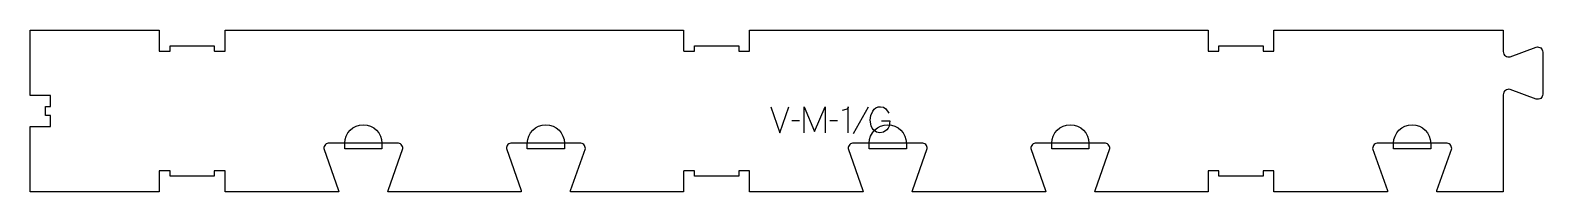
# Model space of a CAD drawing. Header units: millimetres. Extents: x -846 to 885, y -98 to 88.
import ezdxf

# ---------------------------------------------------------------- set-up
doc = ezdxf.new("R2010")
doc.units = ezdxf.units.MM
for name, color, linetype, true_color in [('1_ANYTOOL_1MMDEEP_LABELS_S', 2, 'Continuous', 0xffff00), ('4_ANYTOOL_CUTTHROUGH_OUTSI', 5, 'Continuous', 0x0000ff), ('5_ANYTOOL_HALF_MILL_9MM_IN', 3, 'Continuous', 0x00ff00)]:
    doc.layers.add(name, color=color, linetype=linetype, true_color=true_color)

msp = doc.modelspace()

# ---------------------------------------------------------------- linework, layer by layer
at = {"layer": '1_ANYTOOL_1MMDEEP_LABELS_S'}
for p, q in [((34.4, -16.1), (25.6, -16.2)), ((77.9, -16.1), (69.1, -16.2)), ((112.8, -0.5), (95.6, -31.2))]:
    msp.add_line(p, q, dxfattribs=at)
for points in [[(1.3, 0), (11.7, -30), (22.2, 0)], [(39.6, -30), (39.6, 0), (51.6, -28.4), (63.6, -0.1), (63.6, -30)], [(90, -30), (90, 0), (89.8, -1.1), (89.2, -2), (88.5, -2.8), (87.4, -3.4), (83.1, -4.3)], [(128, -16.2), (137.7, -16.2), (136.7, -22.2), (135.6, -24.5), (134, -26.5), (130.3, -29.1), (126.3, -30), (124.3, -29.8), (122.4, -29.2), (118.8, -26.5), (117.3, -24.5), (116.2, -22), (115.3, -15.5), (116, -10.2), (118, -5.1), (119.6, -2.8), (121.6, -1.3), (124.1, -0.3), (127, 0), (130.3, -0.6), (132.9, -2.3), (136.5, -7.4)]]:
    msp.add_lwpolyline(points, dxfattribs=at)
at = {"layer": '4_ANYTOOL_CUTTHROUGH_OUTSI'}
msp.add_lwpolyline([(316, -97.7), (163.3, -97.7), (163.5, -96.3), (180.4, -48), (180.5, -47.9, 0.414214), (174.2, -41.7), (96.2, -41.7, 0.414214), (90, -47.9), (90, -48), (106.9, -96.3), (107.1, -97.7), (-22.8, -97.7), (-22.8, -73.9, 0.414214), (-23.1, -73.7), (-35.1, -73.7, 0.414214), (-35.3, -73.9), (-35.3, -79.7), (-85.8, -79.7), (-85.8, -73.9, 0.414214), (-86.1, -73.7), (-98.1, -73.7, 0.414214), (-98.3, -73.9), (-98.3, -97.7), (-227.9, -97.7), (-227.6, -96.3), (-210.7, -48), (-210.7, -47.9, 0.414214), (-217, -41.7), (-295, -41.7, 0.414214), (-301.2, -47.9), (-301.2, -48), (-284.3, -96.3), (-284.1, -97.7), (-436.8, -97.7), (-436.5, -96.3), (-419.6, -48), (-419.6, -47.9, 0.414214), (-425.9, -41.7), (-503.9, -41.7, 0.414214), (-510.1, -47.9), (-510.1, -48), (-493.2, -96.3), (-493, -97.7), (-622.9, -97.7), (-622.9, -73.9, 0.414214), (-623.2, -73.7), (-635.2, -73.7, 0.414214), (-635.4, -73.9), (-635.4, -79.7), (-685.9, -79.7), (-685.9, -73.9, 0.414214), (-686.2, -73.7), (-698.2, -73.7, 0.414214), (-698.4, -73.9), (-698.4, -97.7), (-846, -97.7), (-846, -22.7), (-822.9, -22.7, 0.414214), (-822.7, -22.4), (-822.7, -10.4, 0.414214), (-822.9, -10.2), (-828.7, -10.2), (-828.7, 0.3), (-822.9, 0.3, 0.414214), (-822.7, 0.6), (-822.7, 12.6, 0.414214), (-822.9, 12.8), (-846, 12.8), (-846, 87.8), (-698.4, 87.8), (-698.4, 64.1, 0.414214), (-698.2, 63.8), (-686.2, 63.8, 0.414214), (-685.9, 64.1), (-685.9, 69.8), (-635.4, 69.8), (-635.4, 64.1, 0.414214), (-635.2, 63.8), (-623.2, 63.8, 0.414214), (-622.9, 64.1), (-622.9, 87.8), (-98.3, 87.8), (-98.3, 64.1, 0.414214), (-98.1, 63.8), (-86.1, 63.8, 0.414214), (-85.8, 64.1), (-85.8, 69.8), (-35.3, 69.8), (-35.3, 64.1, 0.414214), (-35.1, 63.8), (-23.1, 63.8, 0.414214), (-22.8, 64.1), (-22.8, 87.8), (501.7, 87.8), (501.7, 64.1, 0.414214), (502, 63.8), (514, 63.8, 0.414214), (514.2, 64.1), (514.2, 69.8), (564.7, 69.8), (564.7, 64.1, 0.414214), (565, 63.8), (577, 63.8, 0.414214), (577.2, 64.1), (577.2, 87.8), (839.5, 87.8), (839.5, 63.2, 0.502397), (847.5, 57.3, 0.015604), (847.6, 57.3), (877.3, 68.3, -0.501976), (884.7, 62.7), (884.7, 14.2, -0.501971), (877.3, 8.7), (847.6, 19.7, 0.015608), (847.5, 19.7, 0.502397), (839.5, 13.7), (839.5, -97.7), (763.4, -97.7), (763.6, -96.3), (780.5, -48), (780.5, -47.9, 0.414214), (774.3, -41.7), (696.3, -41.7, 0.414214), (690, -47.9), (690.1, -48), (707, -96.3), (707.2, -97.7), (577.2, -97.7), (577.2, -73.9, 0.414214), (577, -73.7), (565, -73.7, 0.414214), (564.7, -73.9), (564.7, -79.7), (514.2, -79.7), (514.2, -73.9, 0.414214), (514, -73.7), (502, -73.7, 0.414214), (501.7, -73.9), (501.7, -97.7), (372.2, -97.7), (372.5, -96.3), (389.3, -48), (389.4, -47.9, 0.414214), (383.1, -41.7), (305.1, -41.7, 0.414214), (298.9, -47.9), (298.9, -48), (315.8, -96.3)], format="xyb", close=True, dxfattribs=at)
at = {"layer": '5_ANYTOOL_HALF_MILL_9MM_IN'}
for points in [[(-486.1, -41.9, -1), (-443.6, -41.9), (-443.6, -48.2), (-486.1, -48.2)], [(-277.2, -41.9, -1), (-234.7, -41.9), (-234.7, -48.2), (-277.2, -48.2)], [(114, -41.9, -1), (156.5, -41.9), (156.5, -48.2), (114, -48.2)], [(322.9, -41.9, -1), (365.4, -41.9), (365.4, -48.2), (322.9, -48.2)], [(714, -41.9, -1), (756.5, -41.9), (756.5, -48.2), (714, -48.2)]]:
    msp.add_lwpolyline(points, format="xyb", close=True, dxfattribs=at)

doc.saveas('drawing.dxf')
